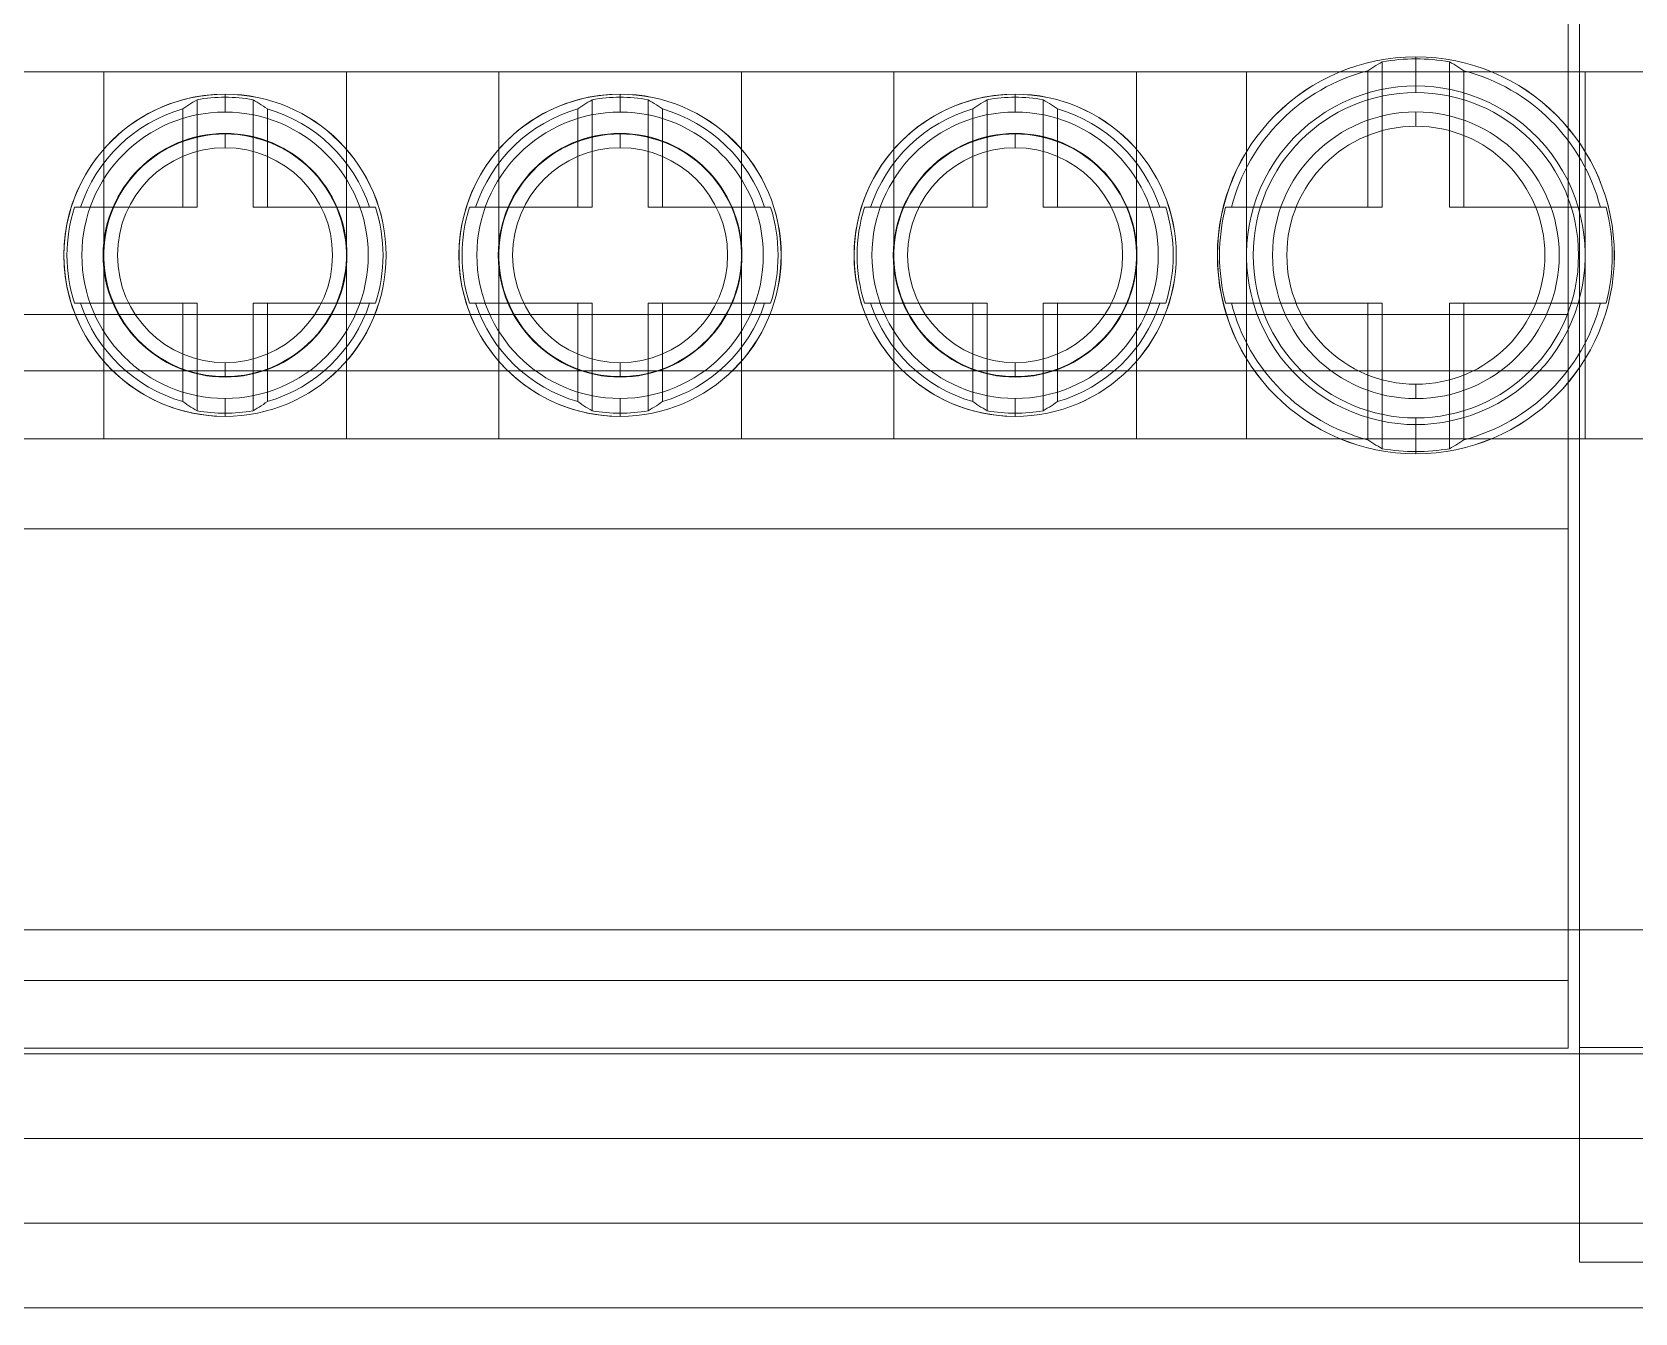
# Model space of a CAD drawing. Header units: millimetres. Extents: x 37984 to 70752, y 14140 to 37584.
# Drawn here: x 39497.72 to 39526.12, y 35958.67 to 35981.36 of the extents above; entities that cross this region are included whole.
import ezdxf

# ---------------------------------------------------------------- set-up
doc = ezdxf.new("R2010")
doc.units = ezdxf.units.MM
doc.set_wipeout_variables(frame=1)
doc.layers.add('000-PI-Oprema', color=30, linetype='Continuous', lineweight=5)
doc.layers.add('004-PI-DIN Šina', color=3, linetype='Continuous')

# ---------------------------------------------------------------- blocks, each defined once
blk = doc.blocks.new('*U860')
at = {"layer": '004-PI-DIN Šina'}
blk.add_lwpolyline([(510, -17.5), (510, 17.5), (0, 17.5), (0, -17.5)], close=True, dxfattribs=at)
blk.add_lwpolyline([(0, -12.5), (510, -12.5)], dxfattribs=at)
blk = doc.blocks.new('2P ERICO distri_563720')
blk.add_wipeout([(44946.537, 36899.761), (45076.137, 36899.761), (45076.137, 36851.433), (45073.337, 36851.433), (45073.337, 36857.671), (45068.637, 36857.671), (45068.637, 36856.671), (44954.037, 36856.671), (44954.037, 36857.671), (44949.337, 36857.671), (44949.337, 36851.433), (44946.537, 36851.433)]).dxf.layer = '000-PI-Oprema'
at = {"layer": '000-PI-Oprema'}
for p, q in [((45073.137, 36899.671), (44949.537, 36899.671)), ((44966.537, 36897.371), (44966.537, 36898.861)), ((44966.537, 36898.861), (44966.537, 36898.861)), ((45073.137, 36898.171), (44949.537, 36898.171)), ((44966.537, 36897.361), (44966.537, 36897.371)), ((44966.537, 36895.061), (44966.537, 36897.361)), ((45073.137, 36896.671), (44949.537, 36896.671)), ((44966.537, 36896.561), (44966.537, 36896.561)), ((44966.537, 36895.171), (44949.537, 36895.171)), ((45056.137, 36895.171), (44966.537, 36895.171)), ((44966.537, 36895.061), (44949.337, 36895.061)), ((44966.537, 36859.271), (44966.537, 36895.061)), ((44966.537, 36895.061), (44966.537, 36895.061)), ((44966.737, 36895.071), (44966.737, 36893.871)), ((44966.737, 36895.071), (44966.737, 36895.071)), ((45056.137, 36895.071), (44966.737, 36895.071)), ((44966.737, 36893.871), (44966.737, 36893.871)), ((44966.737, 36893.871), (44966.737, 36885.871)), ((45056.137, 36893.871), (44966.737, 36893.871)), ((44966.537, 36892.971), (44949.537, 36892.971)), ((44966.737, 36892.971), (44966.537, 36892.971)), ((45073.137, 36892.971), (44966.737, 36892.971)), ((44966.737, 36885.871), (44966.737, 36865.871)), ((44966.737, 36885.871), (44966.737, 36885.871)), ((45056.137, 36885.871), (44966.737, 36885.871)), ((44968.621, 36884.314), (44968.586, 36884.29)), ((44968.657, 36884.337), (44968.621, 36884.314)), ((44968.693, 36884.36), (44968.657, 36884.337)), ((44968.729, 36884.383), (44968.693, 36884.36)), ((44968.766, 36884.405), (44968.729, 36884.383)), ((44968.803, 36884.427), (44968.766, 36884.405)), ((44968.84, 36884.449), (44968.803, 36884.427)), ((44968.84, 36881.872), (44968.84, 36884.449)), ((44969.437, 36884.538), (44969.437, 36884.537)), ((44969.437, 36883.903), (44969.437, 36884.538)), ((44969.437, 36884.501), (44969.437, 36884.537)), ((44970.07, 36884.427), (44970.033, 36884.449)), ((44970.033, 36881.872), (44970.033, 36884.449)), ((44970.107, 36884.405), (44970.07, 36884.427)), ((44970.144, 36884.383), (44970.107, 36884.405)), ((44970.18, 36884.36), (44970.144, 36884.383)), ((44970.216, 36884.337), (44970.18, 36884.36)), ((44970.252, 36884.314), (44970.216, 36884.337)), ((44970.287, 36884.29), (44970.252, 36884.314)), ((44949.737, 36884.271), (44966.537, 36884.271)), ((44966.437, 36884.271), (44966.437, 36877.771)), ((44966.537, 36884.271), (44966.737, 36884.271)), ((44966.737, 36884.271), (44966.737, 36884.271)), ((45056.137, 36884.271), (44966.737, 36884.271)), ((44968.586, 36881.872), (44968.586, 36884.29)), ((44969.437, 36884.021), (44969.279, 36884.017)), ((44969.594, 36884.017), (44969.437, 36884.021)), ((44969.437, 36884.021), (44969.437, 36884.021)), ((44970.287, 36881.872), (44970.287, 36884.29)), ((44972.437, 36884.271), (44972.437, 36877.771)), ((44974.387, 36884.271), (44974.387, 36877.771)), ((44978.687, 36884.271), (44978.687, 36877.771)), ((44981.387, 36884.271), (44981.387, 36877.771)), ((44985.687, 36884.271), (44985.687, 36877.771)), ((44988.387, 36884.271), (44988.387, 36877.771)), ((44992.687, 36884.271), (44992.687, 36877.771)), ((44968.302, 36883.798), (44968.141, 36883.727)), ((44968.465, 36883.859), (44968.302, 36883.798)), ((44968.629, 36883.91), (44968.465, 36883.859)), ((44968.793, 36883.951), (44968.629, 36883.91)), ((44968.957, 36883.983), (44968.793, 36883.951)), ((44969.119, 36884.004), (44968.957, 36883.983)), ((44969.279, 36884.017), (44969.119, 36884.004)), ((44969.754, 36884.004), (44969.594, 36884.017)), ((44969.916, 36883.983), (44969.754, 36884.004)), ((44970.08, 36883.951), (44969.916, 36883.983)), ((44970.244, 36883.91), (44970.08, 36883.951)), ((44970.408, 36883.859), (44970.244, 36883.91)), ((44970.571, 36883.798), (44970.408, 36883.859)), ((44970.732, 36883.727), (44970.571, 36883.798)), ((44976.004, 36883.755), (44975.967, 36883.732)), ((44976.041, 36883.777), (44976.004, 36883.755)), ((44976.041, 36881.872), (44976.041, 36883.777)), ((44976.537, 36883.876), (44976.537, 36883.876)), ((44976.537, 36883.558), (44976.537, 36883.876)), ((44976.537, 36883.821), (44976.537, 36883.876)), ((44977.069, 36883.755), (44977.032, 36883.777)), ((44977.032, 36881.872), (44977.032, 36883.777)), ((44977.106, 36883.732), (44977.069, 36883.755)), ((44983.004, 36883.755), (44982.967, 36883.732)), ((44983.041, 36883.777), (44983.004, 36883.755)), ((44983.041, 36881.872), (44983.041, 36883.777)), ((44983.537, 36883.876), (44983.537, 36883.876)), ((44983.537, 36883.558), (44983.537, 36883.876)), ((44983.537, 36883.821), (44983.537, 36883.876)), ((44984.069, 36883.755), (44984.032, 36883.777)), ((44984.032, 36881.872), (44984.032, 36883.777)), ((44984.106, 36883.732), (44984.069, 36883.755)), ((44989.967, 36883.732), (44990.004, 36883.755)), ((44990.004, 36883.755), (44990.041, 36883.777)), ((44990.041, 36883.777), (44990.041, 36881.872)), ((44990.537, 36883.876), (44990.537, 36883.876)), ((44990.537, 36883.558), (44990.537, 36883.876)), ((44990.537, 36883.821), (44990.537, 36883.876)), ((44991.032, 36883.777), (44991.069, 36883.755)), ((44991.032, 36883.777), (44991.032, 36881.872)), ((44991.069, 36883.755), (44991.106, 36883.732)), ((44967.829, 36883.554), (44967.679, 36883.453)), ((44967.983, 36883.646), (44967.829, 36883.554)), ((44968.141, 36883.727), (44967.983, 36883.646)), ((44969.437, 36883.561), (44969.437, 36883.561)), ((44969.437, 36883.307), (44969.437, 36883.561)), ((44970.89, 36883.646), (44970.732, 36883.727)), ((44971.044, 36883.554), (44970.89, 36883.646)), ((44971.194, 36883.453), (44971.044, 36883.554)), ((44975.823, 36883.638), (44975.787, 36883.614)), ((44975.787, 36881.872), (44975.787, 36883.614)), ((44975.858, 36883.663), (44975.823, 36883.638)), ((44975.894, 36883.686), (44975.858, 36883.663)), ((44975.931, 36883.71), (44975.894, 36883.686)), ((44975.967, 36883.732), (44975.931, 36883.71)), ((44977.143, 36883.71), (44977.106, 36883.732)), ((44977.179, 36883.686), (44977.143, 36883.71)), ((44977.215, 36883.663), (44977.179, 36883.686)), ((44977.251, 36883.638), (44977.215, 36883.663)), ((44977.286, 36883.614), (44977.251, 36883.638)), ((44977.286, 36881.872), (44977.286, 36883.614)), ((44982.823, 36883.638), (44982.787, 36883.614)), ((44982.787, 36881.872), (44982.787, 36883.614)), ((44982.858, 36883.663), (44982.823, 36883.638)), ((44982.894, 36883.686), (44982.858, 36883.663)), ((44982.931, 36883.71), (44982.894, 36883.686)), ((44982.967, 36883.732), (44982.931, 36883.71)), ((44984.143, 36883.71), (44984.106, 36883.732)), ((44984.179, 36883.686), (44984.143, 36883.71)), ((44984.215, 36883.663), (44984.179, 36883.686)), ((44984.251, 36883.638), (44984.215, 36883.663)), ((44984.286, 36883.614), (44984.251, 36883.638)), ((44984.286, 36881.872), (44984.286, 36883.614)), ((44989.787, 36883.614), (44989.823, 36883.638)), ((44989.787, 36883.614), (44989.787, 36881.872)), ((44989.823, 36883.638), (44989.858, 36883.663)), ((44989.858, 36883.663), (44989.894, 36883.686)), ((44989.894, 36883.686), (44989.931, 36883.71)), ((44989.931, 36883.71), (44989.967, 36883.732)), ((44991.106, 36883.732), (44991.143, 36883.71)), ((44991.143, 36883.71), (44991.179, 36883.686)), ((44991.179, 36883.686), (44991.215, 36883.663)), ((44991.215, 36883.663), (44991.251, 36883.638)), ((44991.251, 36883.638), (44991.286, 36883.614)), ((44991.286, 36883.614), (44991.286, 36881.872)), ((44967.399, 36883.223), (44967.269, 36883.095)), ((44967.536, 36883.342), (44967.399, 36883.223)), ((44967.679, 36883.453), (44967.536, 36883.342)), ((44971.337, 36883.342), (44971.194, 36883.453)), ((44971.474, 36883.223), (44971.337, 36883.342)), ((44971.604, 36883.095), (44971.474, 36883.223)), ((44976.537, 36883.171), (44976.424, 36883.168)), ((44976.537, 36883.18), (44976.537, 36883.18)), ((44976.537, 36882.926), (44976.537, 36883.18)), ((44976.537, 36883.171), (44976.537, 36883.171)), ((44976.649, 36883.168), (44976.537, 36883.171)), ((44983.537, 36883.171), (44983.424, 36883.168)), ((44983.537, 36883.18), (44983.537, 36883.18)), ((44983.537, 36882.926), (44983.537, 36883.18)), ((44983.537, 36883.171), (44983.537, 36883.171)), ((44983.649, 36883.168), (44983.537, 36883.171)), ((44990.537, 36883.171), (44990.424, 36883.168)), ((44990.537, 36883.18), (44990.537, 36883.18)), ((44990.537, 36882.926), (44990.537, 36883.18)), ((44990.537, 36883.171), (44990.537, 36883.171)), ((44990.649, 36883.168), (44990.537, 36883.171)), ((44966.737, 36883.071), (44966.737, 36883.071)), ((45056.137, 36883.071), (44966.737, 36883.071)), ((45056.137, 36883.071), (44966.737, 36883.071)), ((44967.148, 36882.96), (44967.035, 36882.819)), ((44967.269, 36883.095), (44967.148, 36882.96)), ((44971.726, 36882.96), (44971.604, 36883.095)), ((44971.839, 36882.819), (44971.726, 36882.96)), ((44975.499, 36882.904), (44975.389, 36882.839)), ((44975.611, 36882.962), (44975.499, 36882.904)), ((44975.726, 36883.013), (44975.611, 36882.962)), ((44975.843, 36883.056), (44975.726, 36883.013)), ((44975.96, 36883.092), (44975.843, 36883.056)), ((44976.077, 36883.122), (44975.96, 36883.092)), ((44976.194, 36883.144), (44976.077, 36883.122)), ((44976.31, 36883.159), (44976.194, 36883.144)), ((44976.424, 36883.168), (44976.31, 36883.159)), ((44976.763, 36883.159), (44976.649, 36883.168)), ((44976.879, 36883.144), (44976.763, 36883.159)), ((44976.996, 36883.122), (44976.879, 36883.144)), ((44977.113, 36883.092), (44976.996, 36883.122)), ((44977.23, 36883.056), (44977.113, 36883.092)), ((44977.347, 36883.013), (44977.23, 36883.056)), ((44977.462, 36882.962), (44977.347, 36883.013)), ((44977.575, 36882.904), (44977.462, 36882.962)), ((44977.685, 36882.839), (44977.575, 36882.904)), ((44982.499, 36882.904), (44982.389, 36882.839)), ((44982.611, 36882.962), (44982.499, 36882.904)), ((44982.726, 36883.013), (44982.611, 36882.962)), ((44982.843, 36883.056), (44982.726, 36883.013)), ((44982.96, 36883.092), (44982.843, 36883.056)), ((44983.077, 36883.122), (44982.96, 36883.092)), ((44983.194, 36883.144), (44983.077, 36883.122)), ((44983.31, 36883.159), (44983.194, 36883.144)), ((44983.424, 36883.168), (44983.31, 36883.159)), ((44983.763, 36883.159), (44983.649, 36883.168)), ((44983.879, 36883.144), (44983.763, 36883.159)), ((44983.996, 36883.122), (44983.879, 36883.144)), ((44984.113, 36883.092), (44983.996, 36883.122)), ((44984.23, 36883.056), (44984.113, 36883.092)), ((44984.347, 36883.013), (44984.23, 36883.056)), ((44984.462, 36882.962), (44984.347, 36883.013)), ((44984.575, 36882.904), (44984.462, 36882.962)), ((44984.685, 36882.839), (44984.575, 36882.904)), ((44989.499, 36882.904), (44989.389, 36882.839)), ((44989.611, 36882.962), (44989.499, 36882.904)), ((44989.726, 36883.013), (44989.611, 36882.962)), ((44989.843, 36883.056), (44989.726, 36883.013)), ((44989.96, 36883.092), (44989.843, 36883.056)), ((44990.077, 36883.122), (44989.96, 36883.092)), ((44990.194, 36883.144), (44990.077, 36883.122)), ((44990.31, 36883.159), (44990.194, 36883.144)), ((44990.424, 36883.168), (44990.31, 36883.159)), ((44990.763, 36883.159), (44990.649, 36883.168)), ((44990.879, 36883.144), (44990.763, 36883.159)), ((44990.996, 36883.122), (44990.879, 36883.144)), ((44991.113, 36883.092), (44990.996, 36883.122)), ((44991.23, 36883.056), (44991.113, 36883.092)), ((44991.347, 36883.013), (44991.23, 36883.056)), ((44991.462, 36882.962), (44991.347, 36883.013)), ((44991.575, 36882.904), (44991.462, 36882.962)), ((44991.685, 36882.839), (44991.575, 36882.904)), ((44966.931, 36882.671), (44966.837, 36882.518)), ((44967.035, 36882.819), (44966.931, 36882.671)), ((44971.942, 36882.671), (44971.839, 36882.819)), ((44972.036, 36882.518), (44971.942, 36882.671)), ((44975.081, 36882.604), (44974.988, 36882.513)), ((44975.179, 36882.689), (44975.081, 36882.604)), ((44975.282, 36882.767), (44975.179, 36882.689)), ((44975.389, 36882.839), (44975.282, 36882.767)), ((44977.791, 36882.767), (44977.685, 36882.839)), ((44977.894, 36882.689), (44977.791, 36882.767)), ((44977.992, 36882.604), (44977.894, 36882.689)), ((44978.085, 36882.513), (44977.992, 36882.604)), ((44982.081, 36882.604), (44981.988, 36882.513)), ((44982.179, 36882.689), (44982.081, 36882.604)), ((44982.282, 36882.767), (44982.179, 36882.689)), ((44982.389, 36882.839), (44982.282, 36882.767)), ((44984.791, 36882.767), (44984.685, 36882.839)), ((44984.894, 36882.689), (44984.791, 36882.767)), ((44984.992, 36882.604), (44984.894, 36882.689)), ((44985.085, 36882.513), (44984.992, 36882.604)), ((44989.081, 36882.604), (44988.988, 36882.513)), ((44989.179, 36882.689), (44989.081, 36882.604)), ((44989.282, 36882.767), (44989.179, 36882.689)), ((44989.389, 36882.839), (44989.282, 36882.767)), ((44991.791, 36882.767), (44991.685, 36882.839)), ((44991.894, 36882.689), (44991.791, 36882.767)), ((44991.992, 36882.604), (44991.894, 36882.689)), ((44992.085, 36882.513), (44991.992, 36882.604)), ((44966.753, 36882.362), (44966.679, 36882.202)), ((44966.837, 36882.518), (44966.753, 36882.362)), ((44972.12, 36882.362), (44972.036, 36882.518)), ((44972.194, 36882.202), (44972.12, 36882.362)), ((44974.901, 36882.417), (44974.82, 36882.316)), ((44974.988, 36882.513), (44974.901, 36882.417)), ((44978.172, 36882.417), (44978.085, 36882.513)), ((44978.253, 36882.316), (44978.172, 36882.417)), ((44981.901, 36882.417), (44981.82, 36882.316)), ((44981.988, 36882.513), (44981.901, 36882.417)), ((44985.172, 36882.417), (44985.085, 36882.513)), ((44985.253, 36882.316), (44985.172, 36882.417)), ((44988.901, 36882.417), (44988.82, 36882.316)), ((44988.988, 36882.513), (44988.901, 36882.417)), ((44992.172, 36882.417), (44992.085, 36882.513)), ((44992.253, 36882.316), (44992.172, 36882.417)), ((44966.615, 36882.04), (44966.561, 36881.877)), ((44966.679, 36882.202), (44966.615, 36882.04)), ((45056.137, 36882.071), (44966.737, 36882.071)), ((44972.258, 36882.04), (44972.194, 36882.202)), ((44972.312, 36881.877), (44972.258, 36882.04)), ((44974.678, 36882.103), (44974.618, 36881.991)), ((44974.746, 36882.211), (44974.678, 36882.103)), ((44974.82, 36882.316), (44974.746, 36882.211)), ((44978.327, 36882.211), (44978.253, 36882.316)), ((44978.395, 36882.103), (44978.327, 36882.211)), ((44978.455, 36881.991), (44978.395, 36882.103)), ((44981.678, 36882.103), (44981.618, 36881.991)), ((44981.746, 36882.211), (44981.678, 36882.103)), ((44981.82, 36882.316), (44981.746, 36882.211)), ((44985.327, 36882.211), (44985.253, 36882.316)), ((44985.395, 36882.103), (44985.327, 36882.211)), ((44985.455, 36881.991), (44985.395, 36882.103)), ((44988.678, 36882.103), (44988.618, 36881.991)), ((44988.746, 36882.211), (44988.678, 36882.103)), ((44988.82, 36882.316), (44988.746, 36882.211)), ((44992.327, 36882.211), (44992.253, 36882.316)), ((44992.395, 36882.103), (44992.327, 36882.211)), ((44992.455, 36881.991), (44992.395, 36882.103)), ((44968.84, 36881.872), (44966.063, 36881.872)), ((44966.561, 36881.877), (44966.517, 36881.713)), ((44972.81, 36881.872), (44970.033, 36881.872)), ((44972.356, 36881.713), (44972.312, 36881.877)), ((44976.041, 36881.872), (44973.869, 36881.872)), ((44974.518, 36881.762), (44974.479, 36881.646)), ((44974.564, 36881.877), (44974.518, 36881.762)), ((44974.618, 36881.991), (44974.564, 36881.877)), ((44979.204, 36881.872), (44977.032, 36881.872)), ((44978.509, 36881.877), (44978.455, 36881.991)), ((44978.555, 36881.762), (44978.509, 36881.877)), ((44978.594, 36881.646), (44978.555, 36881.762)), ((44983.041, 36881.872), (44980.869, 36881.872)), ((44981.518, 36881.762), (44981.479, 36881.646)), ((44981.564, 36881.877), (44981.518, 36881.762)), ((44981.618, 36881.991), (44981.564, 36881.877)), ((44986.204, 36881.872), (44984.032, 36881.872)), ((44985.509, 36881.877), (44985.455, 36881.991)), ((44985.555, 36881.762), (44985.509, 36881.877)), ((44985.594, 36881.646), (44985.555, 36881.762)), ((44990.041, 36881.872), (44987.869, 36881.872)), ((44988.518, 36881.762), (44988.479, 36881.646)), ((44988.564, 36881.877), (44988.518, 36881.762)), ((44988.618, 36881.991), (44988.564, 36881.877)), ((44993.204, 36881.872), (44991.032, 36881.872)), ((44992.509, 36881.877), (44992.455, 36881.991)), ((44992.555, 36881.762), (44992.509, 36881.877)), ((44992.594, 36881.646), (44992.555, 36881.762)), ((44966.484, 36881.55), (44966.459, 36881.388)), ((44966.517, 36881.713), (44966.484, 36881.55)), ((44972.39, 36881.55), (44972.356, 36881.713)), ((44972.414, 36881.388), (44972.39, 36881.55)), ((44974.447, 36881.529), (44974.423, 36881.413)), ((44974.479, 36881.646), (44974.447, 36881.529)), ((44978.626, 36881.529), (44978.594, 36881.646)), ((44978.651, 36881.413), (44978.626, 36881.529)), ((44981.447, 36881.529), (44981.423, 36881.413)), ((44981.479, 36881.646), (44981.447, 36881.529)), ((44985.626, 36881.529), (44985.594, 36881.646)), ((44985.651, 36881.413), (44985.626, 36881.529)), ((44988.447, 36881.529), (44988.423, 36881.413)), ((44988.479, 36881.646), (44988.447, 36881.529)), ((44992.626, 36881.529), (44992.594, 36881.646)), ((44992.651, 36881.413), (44992.626, 36881.529)), ((44966.444, 36881.229), (44966.437, 36881.071)), ((44966.459, 36881.388), (44966.444, 36881.229)), ((44972.429, 36881.229), (44972.414, 36881.388)), ((44972.436, 36881.071), (44972.429, 36881.229)), ((44974.393, 36881.184), (44974.387, 36881.071)), ((44974.404, 36881.298), (44974.393, 36881.184)), ((44974.423, 36881.413), (44974.404, 36881.298)), ((44978.669, 36881.298), (44978.651, 36881.413)), ((44978.68, 36881.184), (44978.669, 36881.298)), ((44978.686, 36881.071), (44978.68, 36881.184)), ((44981.393, 36881.184), (44981.387, 36881.071)), ((44981.404, 36881.298), (44981.393, 36881.184)), ((44981.423, 36881.413), (44981.404, 36881.298)), ((44985.669, 36881.298), (44985.651, 36881.413)), ((44985.68, 36881.184), (44985.669, 36881.298)), ((44985.686, 36881.071), (44985.68, 36881.184)), ((44988.393, 36881.184), (44988.387, 36881.071)), ((44988.404, 36881.298), (44988.393, 36881.184)), ((44988.423, 36881.413), (44988.404, 36881.298)), ((44992.669, 36881.298), (44992.651, 36881.413)), ((44992.68, 36881.184), (44992.669, 36881.298)), ((44992.686, 36881.071), (44992.68, 36881.184)), ((44966.437, 36881.057), (44966.437, 36881.071)), ((44966.437, 36881.043), (44966.437, 36881.057)), ((44966.437, 36881.028), (44966.437, 36881.043)), ((44966.437, 36881.014), (44966.437, 36881.028)), ((44966.437, 36881), (44966.437, 36881.014)), ((44966.437, 36880.986), (44966.437, 36881)), ((44966.437, 36880.971), (44966.437, 36880.986)), ((44966.437, 36880.971), (44966.444, 36880.814)), ((44972.429, 36880.814), (44972.436, 36880.971)), ((44972.436, 36881.071), (44972.436, 36881.057)), ((44972.436, 36881.057), (44972.436, 36881.043)), ((44972.436, 36881.043), (44972.436, 36881.028)), ((44972.436, 36881.028), (44972.436, 36881.014)), ((44972.436, 36881.014), (44972.436, 36881)), ((44972.436, 36881), (44972.436, 36880.986)), ((44972.436, 36880.986), (44972.436, 36880.971)), ((44974.387, 36881.057), (44974.387, 36881.071)), ((44974.387, 36881.043), (44974.387, 36881.057)), ((44974.387, 36881.028), (44974.387, 36881.043)), ((44974.387, 36881.014), (44974.387, 36881.028)), ((44974.387, 36881), (44974.387, 36881.014)), ((44974.387, 36880.986), (44974.387, 36881)), ((44974.387, 36880.971), (44974.387, 36880.986)), ((44974.387, 36880.971), (44974.393, 36880.859)), ((44978.68, 36880.859), (44978.686, 36880.971)), ((44978.686, 36881.071), (44978.686, 36881.057)), ((44978.686, 36881.057), (44978.686, 36881.043)), ((44978.686, 36881.043), (44978.686, 36881.028)), ((44978.686, 36881.028), (44978.686, 36881.014)), ((44978.686, 36881.014), (44978.686, 36881)), ((44978.686, 36881), (44978.686, 36880.986)), ((44978.686, 36880.986), (44978.686, 36880.971)), ((44981.387, 36881.057), (44981.387, 36881.071)), ((44981.387, 36881.043), (44981.387, 36881.057)), ((44981.387, 36881.028), (44981.387, 36881.043)), ((44981.387, 36881.014), (44981.387, 36881.028)), ((44981.387, 36881), (44981.387, 36881.014)), ((44981.387, 36880.986), (44981.387, 36881)), ((44981.387, 36880.971), (44981.387, 36880.986)), ((44981.387, 36880.971), (44981.393, 36880.859)), ((44985.68, 36880.859), (44985.686, 36880.971)), ((44985.686, 36881.071), (44985.686, 36881.057)), ((44985.686, 36881.057), (44985.686, 36881.043)), ((44985.686, 36881.043), (44985.686, 36881.028)), ((44985.686, 36881.028), (44985.686, 36881.014)), ((44985.686, 36881.014), (44985.686, 36881)), ((44985.686, 36881), (44985.686, 36880.986)), ((44985.686, 36880.986), (44985.686, 36880.971)), ((44988.387, 36881.057), (44988.387, 36881.071)), ((44988.387, 36881.043), (44988.387, 36881.057)), ((44988.387, 36881.028), (44988.387, 36881.043)), ((44988.387, 36881.014), (44988.387, 36881.028)), ((44988.387, 36881), (44988.387, 36881.014)), ((44988.387, 36880.986), (44988.387, 36881)), ((44988.387, 36880.971), (44988.387, 36880.986)), ((44988.387, 36880.971), (44988.393, 36880.859)), ((44992.68, 36880.859), (44992.686, 36880.971)), ((44992.686, 36881.071), (44992.686, 36881.057)), ((44992.686, 36881.057), (44992.686, 36881.043)), ((44992.686, 36881.043), (44992.686, 36881.028)), ((44992.686, 36881.028), (44992.686, 36881.014)), ((44992.686, 36881.014), (44992.686, 36881)), ((44992.686, 36881), (44992.686, 36880.986)), ((44992.686, 36880.986), (44992.686, 36880.971)), ((44966.444, 36880.814), (44966.459, 36880.654)), ((44966.459, 36880.654), (44966.484, 36880.492)), ((44972.39, 36880.492), (44972.414, 36880.654)), ((44972.414, 36880.654), (44972.429, 36880.814)), ((44974.393, 36880.859), (44974.404, 36880.745)), ((44974.404, 36880.745), (44974.423, 36880.629)), ((44974.423, 36880.629), (44974.447, 36880.513)), ((44978.626, 36880.513), (44978.651, 36880.629)), ((44978.651, 36880.629), (44978.669, 36880.745)), ((44978.669, 36880.745), (44978.68, 36880.859)), ((44981.393, 36880.859), (44981.404, 36880.745)), ((44981.404, 36880.745), (44981.423, 36880.629)), ((44981.423, 36880.629), (44981.447, 36880.513)), ((44985.626, 36880.513), (44985.651, 36880.629)), ((44985.651, 36880.629), (44985.669, 36880.745)), ((44985.669, 36880.745), (44985.68, 36880.859)), ((44988.393, 36880.859), (44988.404, 36880.745)), ((44988.404, 36880.745), (44988.423, 36880.629)), ((44988.423, 36880.629), (44988.447, 36880.513)), ((44992.626, 36880.513), (44992.651, 36880.629)), ((44992.651, 36880.629), (44992.669, 36880.745)), ((44992.669, 36880.745), (44992.68, 36880.859)), ((44966.484, 36880.492), (44966.517, 36880.329)), ((44966.517, 36880.329), (44966.561, 36880.166)), ((44972.312, 36880.166), (44972.356, 36880.329)), ((44972.356, 36880.329), (44972.39, 36880.492)), ((44974.447, 36880.513), (44974.479, 36880.397)), ((44974.479, 36880.397), (44974.518, 36880.28)), ((44978.555, 36880.28), (44978.594, 36880.397)), ((44978.594, 36880.397), (44978.626, 36880.513)), ((44981.447, 36880.513), (44981.479, 36880.397)), ((44981.479, 36880.397), (44981.518, 36880.28)), ((44985.555, 36880.28), (44985.594, 36880.397)), ((44985.594, 36880.397), (44985.626, 36880.513)), ((44988.447, 36880.513), (44988.479, 36880.397)), ((44988.479, 36880.397), (44988.518, 36880.28)), ((44992.555, 36880.28), (44992.594, 36880.397)), ((44992.594, 36880.397), (44992.626, 36880.513)), ((44966.063, 36880.17), (44968.84, 36880.17)), ((44966.561, 36880.166), (44966.615, 36880.002)), ((44968.586, 36877.752), (44968.586, 36880.17)), ((44968.84, 36877.593), (44968.84, 36880.17)), ((44970.033, 36877.593), (44970.033, 36880.17)), ((44970.033, 36880.17), (44972.81, 36880.17)), ((44970.287, 36877.752), (44970.287, 36880.17)), ((44972.258, 36880.002), (44972.312, 36880.166)), ((44973.869, 36880.17), (44976.041, 36880.17)), ((44974.518, 36880.28), (44974.564, 36880.165)), ((44974.564, 36880.165), (44974.618, 36880.051)), ((44974.618, 36880.051), (44974.678, 36879.94)), ((44975.787, 36878.429), (44975.787, 36880.17)), ((44976.041, 36878.266), (44976.041, 36880.17)), ((44977.032, 36878.266), (44977.032, 36880.17)), ((44977.032, 36880.17), (44979.204, 36880.17)), ((44977.286, 36878.429), (44977.286, 36880.17)), ((44978.395, 36879.94), (44978.455, 36880.051)), ((44978.455, 36880.051), (44978.509, 36880.165)), ((44978.509, 36880.165), (44978.555, 36880.28)), ((44980.869, 36880.17), (44983.041, 36880.17)), ((44981.518, 36880.28), (44981.564, 36880.165)), ((44981.564, 36880.165), (44981.618, 36880.051)), ((44981.618, 36880.051), (44981.678, 36879.94)), ((44982.787, 36878.429), (44982.787, 36880.17)), ((44983.041, 36878.266), (44983.041, 36880.17)), ((44984.032, 36878.266), (44984.032, 36880.17)), ((44984.032, 36880.17), (44986.204, 36880.17)), ((44984.286, 36878.429), (44984.286, 36880.17)), ((44985.395, 36879.94), (44985.455, 36880.051)), ((44985.455, 36880.051), (44985.509, 36880.165)), ((44985.509, 36880.165), (44985.555, 36880.28)), ((44987.869, 36880.17), (44990.041, 36880.17)), ((44988.518, 36880.28), (44988.564, 36880.165)), ((44988.564, 36880.165), (44988.618, 36880.051)), ((44988.618, 36880.051), (44988.678, 36879.94)), ((44989.787, 36880.17), (44989.787, 36878.429)), ((44990.041, 36880.17), (44990.041, 36878.266)), ((44991.032, 36880.17), (44993.204, 36880.17)), ((44991.032, 36880.17), (44991.032, 36878.266)), ((44991.286, 36880.17), (44991.286, 36878.429)), ((44992.395, 36879.94), (44992.455, 36880.051)), ((44992.455, 36880.051), (44992.509, 36880.165)), ((44992.509, 36880.165), (44992.555, 36880.28)), ((44966.615, 36880.002), (44966.679, 36879.84)), ((44966.679, 36879.84), (44966.753, 36879.681)), ((44972.12, 36879.681), (44972.194, 36879.84)), ((44972.194, 36879.84), (44972.258, 36880.002)), ((44974.678, 36879.94), (44974.746, 36879.831)), ((44974.746, 36879.831), (44974.82, 36879.726)), ((44978.253, 36879.726), (44978.327, 36879.831)), ((44978.327, 36879.831), (44978.395, 36879.94)), ((44981.678, 36879.94), (44981.746, 36879.831)), ((44981.746, 36879.831), (44981.82, 36879.726)), ((44985.253, 36879.726), (44985.327, 36879.831)), ((44985.327, 36879.831), (44985.395, 36879.94)), ((44988.678, 36879.94), (44988.746, 36879.831)), ((44988.746, 36879.831), (44988.82, 36879.726)), ((44992.253, 36879.726), (44992.327, 36879.831)), ((44992.327, 36879.831), (44992.395, 36879.94)), ((44966.753, 36879.681), (44966.837, 36879.524)), ((44966.837, 36879.524), (44966.931, 36879.371)), ((44971.942, 36879.371), (44972.036, 36879.524)), ((44972.036, 36879.524), (44972.12, 36879.681)), ((44974.82, 36879.726), (44974.901, 36879.625)), ((44974.901, 36879.625), (44974.988, 36879.529)), ((44974.988, 36879.529), (44975.081, 36879.439)), ((44977.992, 36879.439), (44978.085, 36879.529)), ((44978.085, 36879.529), (44978.172, 36879.625)), ((44978.172, 36879.625), (44978.253, 36879.726)), ((44981.82, 36879.726), (44981.901, 36879.625)), ((44981.901, 36879.625), (44981.988, 36879.529)), ((44981.988, 36879.529), (44982.081, 36879.439)), ((44984.992, 36879.439), (44985.085, 36879.529)), ((44985.085, 36879.529), (44985.172, 36879.625)), ((44985.172, 36879.625), (44985.253, 36879.726)), ((44988.82, 36879.726), (44988.901, 36879.625)), ((44988.901, 36879.625), (44988.988, 36879.529)), ((44988.988, 36879.529), (44989.081, 36879.439)), ((44991.992, 36879.439), (44992.085, 36879.529)), ((44992.085, 36879.529), (44992.172, 36879.625)), ((44992.172, 36879.625), (44992.253, 36879.726)), ((44966.931, 36879.371), (44967.035, 36879.224)), ((44967.035, 36879.224), (44967.148, 36879.082)), ((44971.726, 36879.082), (44971.839, 36879.224)), ((44971.839, 36879.224), (44971.942, 36879.371)), ((44975.081, 36879.439), (44975.179, 36879.354)), ((44975.179, 36879.354), (44975.282, 36879.275)), ((44975.282, 36879.275), (44975.389, 36879.203)), ((44975.389, 36879.203), (44975.499, 36879.138)), ((44977.575, 36879.138), (44977.685, 36879.203)), ((44977.685, 36879.203), (44977.791, 36879.275)), ((44977.791, 36879.275), (44977.894, 36879.354)), ((44977.894, 36879.354), (44977.992, 36879.439)), ((44982.081, 36879.439), (44982.179, 36879.354)), ((44982.179, 36879.354), (44982.282, 36879.275)), ((44982.282, 36879.275), (44982.389, 36879.203)), ((44982.389, 36879.203), (44982.499, 36879.138)), ((44984.575, 36879.138), (44984.685, 36879.203)), ((44984.685, 36879.203), (44984.791, 36879.275)), ((44984.791, 36879.275), (44984.894, 36879.354)), ((44984.894, 36879.354), (44984.992, 36879.439)), ((44989.081, 36879.439), (44989.179, 36879.354)), ((44989.179, 36879.354), (44989.282, 36879.275)), ((44989.282, 36879.275), (44989.389, 36879.203)), ((44989.389, 36879.203), (44989.499, 36879.138)), ((44991.575, 36879.138), (44991.685, 36879.203)), ((44991.685, 36879.203), (44991.791, 36879.275)), ((44991.791, 36879.275), (44991.894, 36879.354)), ((44991.894, 36879.354), (44991.992, 36879.439)), ((44967.148, 36879.082), (44967.269, 36878.947)), ((44967.269, 36878.947), (44967.399, 36878.82)), ((44971.474, 36878.82), (44971.604, 36878.947)), ((44971.604, 36878.947), (44971.726, 36879.082)), ((44975.499, 36879.138), (44975.611, 36879.08)), ((44975.611, 36879.08), (44975.726, 36879.03)), ((44975.726, 36879.03), (44975.843, 36878.986)), ((44975.843, 36878.986), (44975.96, 36878.95)), ((44975.96, 36878.95), (44976.077, 36878.921)), ((44976.077, 36878.921), (44976.194, 36878.899)), ((44976.537, 36879.116), (44976.537, 36878.862)), ((44976.879, 36878.899), (44976.996, 36878.921)), ((44976.996, 36878.921), (44977.113, 36878.95)), ((44977.113, 36878.95), (44977.23, 36878.986)), ((44977.23, 36878.986), (44977.347, 36879.03)), ((44977.347, 36879.03), (44977.462, 36879.08)), ((44977.462, 36879.08), (44977.575, 36879.138)), ((44982.499, 36879.138), (44982.611, 36879.08)), ((44982.611, 36879.08), (44982.726, 36879.03)), ((44982.726, 36879.03), (44982.843, 36878.986)), ((44982.843, 36878.986), (44982.96, 36878.95)), ((44982.96, 36878.95), (44983.077, 36878.921)), ((44983.077, 36878.921), (44983.194, 36878.899)), ((44983.537, 36879.116), (44983.537, 36878.862)), ((44983.879, 36878.899), (44983.996, 36878.921)), ((44983.996, 36878.921), (44984.113, 36878.95)), ((44984.113, 36878.95), (44984.23, 36878.986)), ((44984.23, 36878.986), (44984.347, 36879.03)), ((44984.347, 36879.03), (44984.462, 36879.08)), ((44984.462, 36879.08), (44984.575, 36879.138)), ((44989.499, 36879.138), (44989.611, 36879.08)), ((44989.611, 36879.08), (44989.726, 36879.03)), ((44989.726, 36879.03), (44989.843, 36878.986)), ((44989.843, 36878.986), (44989.96, 36878.95)), ((44989.96, 36878.95), (44990.077, 36878.921)), ((44990.077, 36878.921), (44990.194, 36878.899)), ((44990.537, 36879.116), (44990.537, 36878.862)), ((44990.879, 36878.899), (44990.996, 36878.921)), ((44990.996, 36878.921), (44991.113, 36878.95)), ((44991.113, 36878.95), (44991.23, 36878.986)), ((44991.23, 36878.986), (44991.347, 36879.03)), ((44991.347, 36879.03), (44991.462, 36879.08)), ((44991.462, 36879.08), (44991.575, 36879.138)), ((44967.399, 36878.82), (44967.536, 36878.7)), ((44967.536, 36878.7), (44967.679, 36878.59)), ((44969.437, 36878.735), (44969.437, 36878.481)), ((44971.194, 36878.59), (44971.337, 36878.7)), ((44971.337, 36878.7), (44971.474, 36878.82)), ((44976.194, 36878.899), (44976.31, 36878.883)), ((44976.31, 36878.883), (44976.424, 36878.874)), ((44976.424, 36878.874), (44976.537, 36878.871)), ((44976.537, 36878.871), (44976.649, 36878.874)), ((44976.537, 36878.871), (44976.537, 36878.871)), ((44976.537, 36878.862), (44976.537, 36878.862)), ((44976.649, 36878.874), (44976.763, 36878.883)), ((44976.763, 36878.883), (44976.879, 36878.899)), ((44983.194, 36878.899), (44983.31, 36878.883)), ((44983.31, 36878.883), (44983.424, 36878.874)), ((44983.424, 36878.874), (44983.537, 36878.871)), ((44983.537, 36878.871), (44983.649, 36878.874)), ((44983.537, 36878.871), (44983.537, 36878.871)), ((44983.537, 36878.862), (44983.537, 36878.862)), ((44983.649, 36878.874), (44983.763, 36878.883)), ((44983.763, 36878.883), (44983.879, 36878.899)), ((44990.194, 36878.899), (44990.31, 36878.883)), ((44990.31, 36878.883), (44990.424, 36878.874)), ((44990.424, 36878.874), (44990.537, 36878.871)), ((44990.537, 36878.871), (44990.649, 36878.874)), ((44990.537, 36878.871), (44990.537, 36878.871)), ((44990.537, 36878.862), (44990.537, 36878.862)), ((44990.649, 36878.874), (44990.763, 36878.883)), ((44990.763, 36878.883), (44990.879, 36878.899)), ((44967.679, 36878.59), (44967.829, 36878.488)), ((44967.829, 36878.488), (44967.983, 36878.397)), ((44967.983, 36878.397), (44968.141, 36878.315)), ((44969.437, 36878.481), (44969.437, 36878.481)), ((44970.732, 36878.315), (44970.89, 36878.397)), ((44970.89, 36878.397), (44971.044, 36878.488)), ((44971.044, 36878.488), (44971.194, 36878.59)), ((44975.823, 36878.404), (44975.787, 36878.429)), ((44975.858, 36878.38), (44975.823, 36878.404)), ((44975.894, 36878.356), (44975.858, 36878.38)), ((44975.931, 36878.333), (44975.894, 36878.356)), ((44976.537, 36878.484), (44976.537, 36878.166)), ((44977.179, 36878.356), (44977.143, 36878.333)), ((44977.215, 36878.38), (44977.179, 36878.356)), ((44977.251, 36878.404), (44977.215, 36878.38)), ((44977.286, 36878.429), (44977.251, 36878.404)), ((44982.823, 36878.404), (44982.787, 36878.429)), ((44982.858, 36878.38), (44982.823, 36878.404)), ((44982.894, 36878.356), (44982.858, 36878.38)), ((44982.931, 36878.333), (44982.894, 36878.356)), ((44983.537, 36878.484), (44983.537, 36878.166)), ((44984.179, 36878.356), (44984.143, 36878.333)), ((44984.215, 36878.38), (44984.179, 36878.356)), ((44984.251, 36878.404), (44984.215, 36878.38)), ((44984.286, 36878.429), (44984.251, 36878.404)), ((44989.787, 36878.429), (44989.823, 36878.404)), ((44989.823, 36878.404), (44989.858, 36878.38)), ((44989.858, 36878.38), (44989.894, 36878.356)), ((44989.894, 36878.356), (44989.931, 36878.333)), ((44990.537, 36878.484), (44990.537, 36878.166)), ((44991.143, 36878.333), (44991.179, 36878.356)), ((44991.179, 36878.356), (44991.215, 36878.38)), ((44991.215, 36878.38), (44991.251, 36878.404)), ((44991.251, 36878.404), (44991.286, 36878.429)), ((44968.141, 36878.315), (44968.302, 36878.244)), ((44968.302, 36878.244), (44968.465, 36878.183)), ((44968.465, 36878.183), (44968.629, 36878.132)), ((44968.629, 36878.132), (44968.793, 36878.091)), ((44968.793, 36878.091), (44968.957, 36878.06)), ((44968.957, 36878.06), (44969.119, 36878.038)), ((44969.437, 36878.139), (44969.437, 36877.504)), ((44969.754, 36878.038), (44969.916, 36878.06)), ((44969.916, 36878.06), (44970.08, 36878.091)), ((44970.08, 36878.091), (44970.244, 36878.132)), ((44970.244, 36878.132), (44970.408, 36878.183)), ((44970.408, 36878.183), (44970.571, 36878.244)), ((44970.571, 36878.244), (44970.732, 36878.315)), ((44975.967, 36878.31), (44975.931, 36878.333)), ((44976.004, 36878.288), (44975.967, 36878.31)), ((44976.041, 36878.266), (44976.004, 36878.288)), ((44976.537, 36878.221), (44976.537, 36878.167)), ((44976.537, 36878.166), (44976.537, 36878.167)), ((44977.069, 36878.288), (44977.032, 36878.266)), ((44977.106, 36878.31), (44977.069, 36878.288)), ((44977.143, 36878.333), (44977.106, 36878.31)), ((44982.967, 36878.31), (44982.931, 36878.333)), ((44983.004, 36878.288), (44982.967, 36878.31)), ((44983.041, 36878.266), (44983.004, 36878.288)), ((44983.537, 36878.221), (44983.537, 36878.167)), ((44983.537, 36878.166), (44983.537, 36878.167)), ((44984.069, 36878.288), (44984.032, 36878.266)), ((44984.106, 36878.31), (44984.069, 36878.288)), ((44984.143, 36878.333), (44984.106, 36878.31)), ((44989.931, 36878.333), (44989.967, 36878.31)), ((44989.967, 36878.31), (44990.004, 36878.288)), ((44990.004, 36878.288), (44990.041, 36878.266)), ((44990.537, 36878.221), (44990.537, 36878.167)), ((44990.537, 36878.166), (44990.537, 36878.167)), ((44991.032, 36878.266), (44991.069, 36878.288)), ((44991.069, 36878.288), (44991.106, 36878.31)), ((44991.106, 36878.31), (44991.143, 36878.333)), ((44969.119, 36878.038), (44969.279, 36878.025)), ((44969.279, 36878.025), (44969.437, 36878.021)), ((44969.437, 36878.021), (44969.594, 36878.025)), ((44969.437, 36878.021), (44969.437, 36878.021)), ((44969.594, 36878.025), (44969.754, 36878.038)), ((44959.066, 36877.771), (44966.537, 36877.771)), ((44966.537, 36877.771), (44966.737, 36877.771)), ((44966.737, 36877.771), (45063.607, 36877.771)), ((44968.621, 36877.728), (44968.586, 36877.752)), ((44968.657, 36877.705), (44968.621, 36877.728)), ((44968.693, 36877.682), (44968.657, 36877.705)), ((44968.729, 36877.659), (44968.693, 36877.682)), ((44968.766, 36877.637), (44968.729, 36877.659)), ((44968.803, 36877.615), (44968.766, 36877.637)), ((44968.84, 36877.593), (44968.803, 36877.615)), ((44969.437, 36877.542), (44969.437, 36877.505)), ((44969.437, 36877.504), (44969.437, 36877.505)), ((44970.07, 36877.615), (44970.033, 36877.593)), ((44970.107, 36877.637), (44970.07, 36877.615)), ((44970.144, 36877.659), (44970.107, 36877.637)), ((44970.18, 36877.682), (44970.144, 36877.659)), ((44970.216, 36877.705), (44970.18, 36877.682)), ((44970.252, 36877.728), (44970.216, 36877.705)), ((44970.287, 36877.752), (44970.252, 36877.728))]:
    blk.add_line(p, q, dxfattribs=at)
at = {"layer": '000-PI-Oprema', "ltscale": 0.25}
blk.add_line((44966.537, 36898.861), (44949.537, 36898.861), dxfattribs=at)
at = {"layer": '000-PI-Oprema'}
for centre, radius, start, end in [((44969.437, 36881.021), 3.517, 90, 270), ((44969.437, 36881.021), 3.516, 90, 270), ((44969.437, 36881.021), 3.479, 90, 99.8783), ((44969.437, 36881.021), 3.517, 270, 90), ((44969.437, 36881.021), 3.516, 270, 90), ((44969.437, 36881.021), 3.479, 80.1217, 90), ((44969.437, 36881.021), 3.378, 104.5887, 165.4113), ((44969.437, 36881.021), 3.378, 14.5887, 75.4113), ((44969.437, 36881.021), 2.882, 90, 270), ((44969.437, 36881.021), 2.882, 270, 90), ((44976.537, 36881.021), 2.855, 90, 269.9999), ((44976.537, 36881.021), 2.854, 90, 270), ((44976.537, 36881.021), 2.8, 90, 100.1893), ((44976.537, 36881.021), 2.855, 269.9999, 90), ((44976.537, 36881.021), 2.854, 270, 90), ((44976.537, 36881.021), 2.8, 79.8107, 90), ((44983.537, 36881.021), 2.855, 90, 269.9999), ((44983.537, 36881.021), 2.854, 90, 270), ((44983.537, 36881.021), 2.8, 90, 100.1893), ((44983.537, 36881.021), 2.855, 269.9999, 90), ((44983.537, 36881.021), 2.854, 270, 90), ((44983.537, 36881.021), 2.8, 79.8107, 90), ((44990.537, 36881.021), 2.855, 90, 269.9999), ((44990.537, 36881.021), 2.854, 90, 270), ((44990.537, 36881.021), 2.8, 90, 100.1893), ((44990.537, 36881.021), 2.855, 269.9999, 90), ((44990.537, 36881.021), 2.854, 270, 90), ((44990.537, 36881.021), 2.8, 79.8107, 90), ((44969.437, 36881.021), 2.54, 90, 270), ((44969.437, 36881.021), 2.54, 270, 90), ((44976.537, 36881.021), 2.699, 106.1198, 161.6214), ((44976.537, 36881.021), 2.537, 90, 270), ((44976.537, 36881.021), 2.537, 270, 90), ((44976.537, 36881.021), 2.699, 18.3786, 73.8802), ((44983.537, 36881.021), 2.699, 106.1198, 161.6214), ((44983.537, 36881.021), 2.537, 90, 270), ((44983.537, 36881.021), 2.537, 270, 90), ((44983.537, 36881.021), 2.699, 18.3786, 73.8802), ((44990.537, 36881.021), 2.699, 106.1198, 161.6214), ((44990.537, 36881.021), 2.537, 90, 270), ((44990.537, 36881.021), 2.537, 270, 90), ((44990.537, 36881.021), 2.699, 18.3786, 73.8802), ((44969.437, 36881.021), 2.286, 90, 270), ((44969.437, 36881.021), 2.286, 270, 90), ((44976.537, 36881.021), 2.159, 90, 270), ((44976.537, 36881.021), 2.159, 270, 90), ((44983.537, 36881.021), 2.159, 90, 270), ((44983.537, 36881.021), 2.159, 270, 90), ((44990.537, 36881.021), 2.159, 90, 270), ((44990.537, 36881.021), 2.159, 270, 90), ((44976.537, 36881.021), 1.905, 90, 270), ((44976.537, 36881.021), 1.905, 270, 90), ((44983.537, 36881.021), 1.905, 90, 270), ((44983.537, 36881.021), 1.905, 270, 90), ((44990.537, 36881.021), 1.905, 90, 270), ((44990.537, 36881.021), 1.905, 270, 90), ((44969.437, 36881.021), 3.479, 165.8442, 194.1558), ((44969.437, 36881.021), 3.479, 345.8442, 14.1558), ((44976.537, 36881.021), 2.8, 162.3075, 197.6925), ((44976.537, 36881.021), 2.8, 342.3075, 17.6925), ((44983.537, 36881.021), 2.8, 162.3075, 197.6925), ((44983.537, 36881.021), 2.8, 342.3075, 17.6925), ((44990.537, 36881.021), 2.8, 162.3075, 197.6925), ((44990.537, 36881.021), 2.8, 342.3075, 17.6925), ((44969.437, 36881.021), 3.378, 194.5888, 255.4112), ((44969.437, 36881.021), 3.378, 284.5888, 345.4112), ((44976.537, 36881.021), 2.699, 198.3786, 253.8802), ((44976.537, 36881.021), 2.699, 286.1198, 341.6214), ((44983.537, 36881.021), 2.699, 198.3786, 253.8802), ((44983.537, 36881.021), 2.699, 286.1198, 341.6214), ((44990.537, 36881.021), 2.699, 198.3786, 253.8802), ((44990.537, 36881.021), 2.699, 286.1198, 341.6214), ((44976.537, 36881.021), 2.8, 259.8107, 270), ((44976.537, 36881.021), 2.8, 270, 280.1893), ((44983.537, 36881.021), 2.8, 259.8107, 270), ((44983.537, 36881.021), 2.8, 270, 280.1893), ((44990.537, 36881.021), 2.8, 259.8107, 270), ((44990.537, 36881.021), 2.8, 270, 280.1893), ((44969.437, 36881.021), 3.479, 260.1216, 270), ((44969.437, 36881.021), 3.479, 270, 279.8784)]:
    blk.add_arc(centre, radius, start, end, dxfattribs=at)

msp = doc.modelspace()

# ---------------------------------------------------------------- block references
msp.add_blockref('*U860', (39383.172, 35979.404))

# ---------------------------------------------------------------- next in the draw order: block references
at = {"layer": '000-PI-Oprema', "rotation": 180}
msp.add_blockref('2P ERICO distri_563720', (84491.674, 72858.429), dxfattribs=at)

doc.saveas('drawing.dxf')
